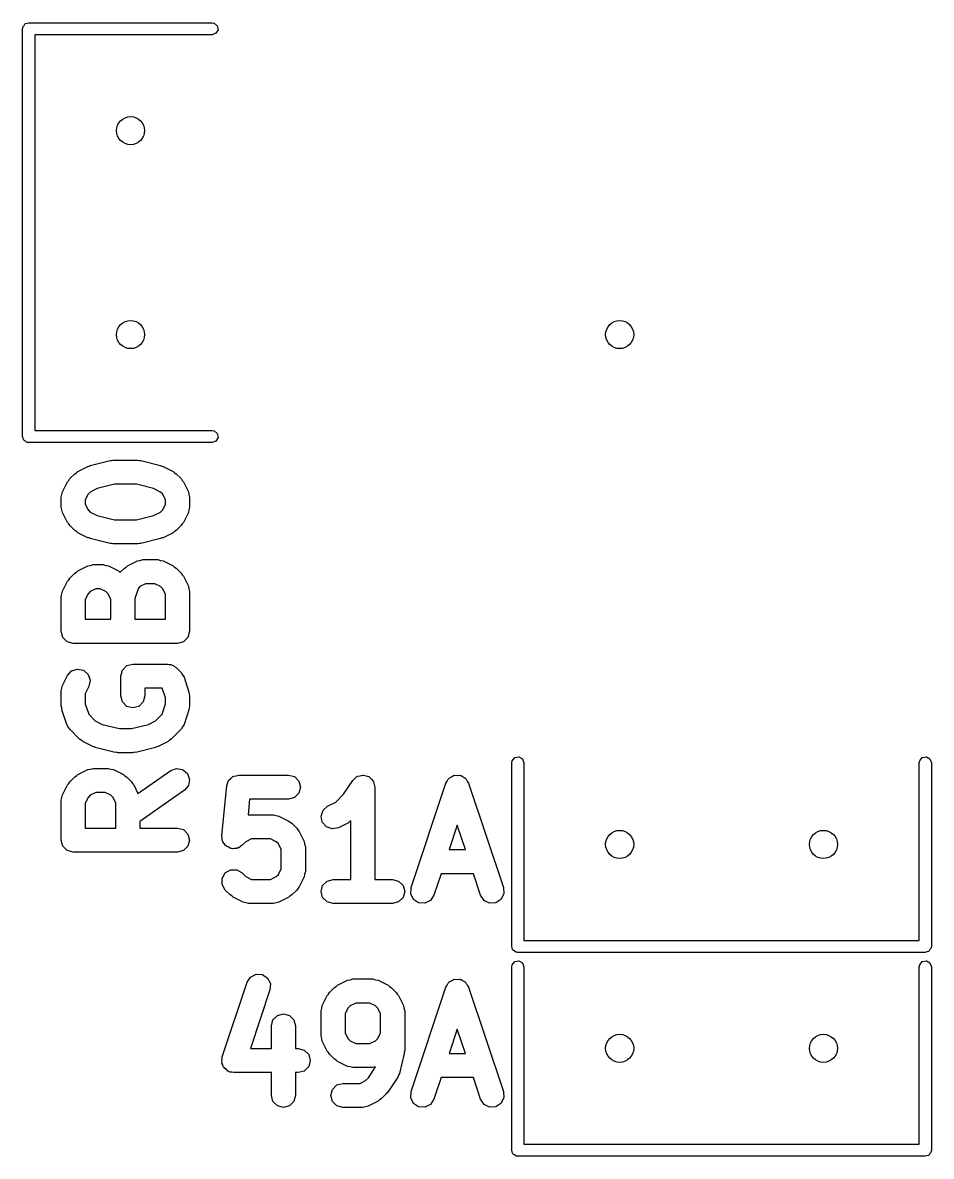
# Model space of a CAD drawing. Extents: x 6.24 to 8.54, y -5.54 to -4.04.
# Drawn here: x 8.097 to 8.543, y -4.593 to -4.037 of the extents above; entities that cross this region are included whole.
import ezdxf

# ---------------------------------------------------------------- set-up
doc = ezdxf.new("R2010")
doc.units = 0
doc.header["$MEASUREMENT"] = 0
doc.layers.add('BLACK', color=7, linetype='CONTINUOUS')

msp = doc.modelspace()

# ---------------------------------------------------------------- linework, layer by layer
at = {"layer": 'BLACK', "linetype": 'CONTINUOUS'}
for p, q in [((8.09705, -4.04), (8.09711, -4.03962)), ((8.09705, -4.24), (8.09705, -4.04)), ((8.09709, -4.03949), (8.09716, -4.03937)), ((8.09711, -4.03962), (8.09709, -4.03949)), ((8.09716, -4.03937), (8.09723, -4.03899)), ((8.09723, -4.03899), (8.09772, -4.0384)), ((8.09772, -4.0384), (8.0981, -4.03774)), ((8.0981, -4.03774), (8.09835, -4.03765)), ((8.09835, -4.03765), (8.09852, -4.03744)), ((8.09852, -4.03744), (8.09928, -4.03731)), ((8.09928, -4.03731), (8.1, -4.03705)), ((8.1, -4.03705), (8.19, -4.03705)), ((8.19, -4.03705), (8.19101, -4.03723)), ((8.19101, -4.03723), (8.19256, -4.03852)), ((8.19291, -4.04051), (8.1919, -4.04226)), ((8.19256, -4.03852), (8.19291, -4.04051)), ((8.19, -4.04295), (8.10295, -4.04295)), ((8.10295, -4.04295), (8.10295, -4.23705)), ((8.1919, -4.04226), (8.19, -4.04295)), ((8.09731, -4.24072), (8.09705, -4.24)), ((8.09744, -4.24148), (8.09731, -4.24072)), ((8.09765, -4.24165), (8.09744, -4.24148)), ((8.10295, -4.23705), (8.19, -4.23705)), ((8.19, -4.23705), (8.19101, -4.23723)), ((8.19101, -4.23723), (8.19256, -4.23852)), ((8.19291, -4.24051), (8.1919, -4.24226)), ((8.19256, -4.23852), (8.19291, -4.24051)), ((8.09774, -4.2419), (8.09765, -4.24165)), ((8.0984, -4.24228), (8.09774, -4.2419)), ((8.09899, -4.24277), (8.0984, -4.24228)), ((8.09937, -4.24284), (8.09899, -4.24277)), ((8.09949, -4.24291), (8.09937, -4.24284)), ((8.09962, -4.24289), (8.09949, -4.24291)), ((8.1, -4.24295), (8.09962, -4.24289)), ((8.19, -4.24295), (8.1, -4.24295)), ((8.1919, -4.24226), (8.19, -4.24295)), ((8.1302, -4.25423), (8.13995, -4.25179)), ((8.13995, -4.25179), (8.14068, -4.2518)), ((8.14068, -4.2518), (8.14138, -4.25161)), ((8.14138, -4.25161), (8.15357, -4.25161)), ((8.15357, -4.25161), (8.15427, -4.2518)), ((8.15427, -4.2518), (8.155, -4.25179)), ((8.155, -4.25179), (8.16475, -4.25423)), ((8.12258, -4.25822), (8.1234, -4.25774)), ((8.1234, -4.25774), (8.12412, -4.25711)), ((8.12412, -4.25711), (8.12899, -4.25467)), ((8.12899, -4.25467), (8.12963, -4.25454)), ((8.12963, -4.25454), (8.1302, -4.25423)), ((8.16475, -4.25423), (8.16532, -4.25454)), ((8.16532, -4.25454), (8.16596, -4.25467)), ((8.16596, -4.25467), (8.17083, -4.25711)), ((8.17083, -4.25711), (8.17154, -4.25774)), ((8.17154, -4.25774), (8.17236, -4.25822)), ((8.1166, -4.26706), (8.11904, -4.26219)), ((8.11904, -4.26219), (8.11967, -4.26148)), ((8.11967, -4.26148), (8.12014, -4.26065)), ((8.12014, -4.26065), (8.12258, -4.25822)), ((8.14211, -4.26342), (8.13369, -4.26553)), ((8.15284, -4.26342), (8.14211, -4.26342)), ((8.16125, -4.26553), (8.15284, -4.26342)), ((8.17236, -4.25822), (8.1748, -4.26065)), ((8.1748, -4.26065), (8.17528, -4.26148)), ((8.17528, -4.26148), (8.17591, -4.26219)), ((8.17591, -4.26219), (8.17835, -4.26706)), ((8.11598, -4.26971), (8.11633, -4.26839)), ((8.11633, -4.26839), (8.1166, -4.26706)), ((8.12917, -4.26833), (8.12779, -4.2711)), ((8.13025, -4.26725), (8.12917, -4.26833)), ((8.13369, -4.26553), (8.13025, -4.26725)), ((8.16469, -4.26725), (8.16125, -4.26553)), ((8.16577, -4.26833), (8.16469, -4.26725)), ((8.16716, -4.2711), (8.16577, -4.26833)), ((8.17835, -4.26706), (8.17862, -4.26839)), ((8.17862, -4.26839), (8.17897, -4.26971)), ((8.11598, -4.27458), (8.11598, -4.26971)), ((8.11633, -4.27589), (8.11598, -4.27458)), ((8.12779, -4.2711), (8.12779, -4.27319)), ((8.12779, -4.27319), (8.12917, -4.27596)), ((8.16577, -4.27596), (8.16716, -4.27319)), ((8.16716, -4.27319), (8.16716, -4.2711)), ((8.17897, -4.27458), (8.17862, -4.27589)), ((8.17897, -4.26971), (8.17897, -4.27458)), ((8.1166, -4.27722), (8.11633, -4.27589)), ((8.11904, -4.28209), (8.1166, -4.27722)), ((8.12917, -4.27596), (8.13025, -4.27704)), ((8.13025, -4.27704), (8.13369, -4.27876)), ((8.13369, -4.27876), (8.14211, -4.28086)), ((8.15284, -4.28086), (8.16125, -4.27876)), ((8.16125, -4.27876), (8.16469, -4.27704)), ((8.16469, -4.27704), (8.16577, -4.27596)), ((8.17835, -4.27722), (8.17591, -4.28209)), ((8.17862, -4.27589), (8.17835, -4.27722)), ((8.11967, -4.28281), (8.11904, -4.28209)), ((8.12014, -4.28363), (8.11967, -4.28281)), ((8.12258, -4.28607), (8.12014, -4.28363)), ((8.14211, -4.28086), (8.15284, -4.28086)), ((8.1748, -4.28363), (8.17236, -4.28607)), ((8.17528, -4.28281), (8.1748, -4.28363)), ((8.17591, -4.28209), (8.17528, -4.28281)), ((8.1234, -4.28654), (8.12258, -4.28607)), ((8.12412, -4.28717), (8.1234, -4.28654)), ((8.12899, -4.28961), (8.12412, -4.28717)), ((8.12963, -4.28974), (8.12899, -4.28961)), ((8.1302, -4.29006), (8.12963, -4.28974)), ((8.13995, -4.29249), (8.1302, -4.29006)), ((8.16475, -4.29006), (8.155, -4.29249)), ((8.16532, -4.28974), (8.16475, -4.29006)), ((8.16596, -4.28961), (8.16532, -4.28974)), ((8.17083, -4.28717), (8.16596, -4.28961)), ((8.17154, -4.28654), (8.17083, -4.28717)), ((8.17236, -4.28607), (8.17154, -4.28654)), ((8.14068, -4.29248), (8.13995, -4.29249)), ((8.14138, -4.29267), (8.14068, -4.29248)), ((8.15357, -4.29267), (8.14138, -4.29267)), ((8.15427, -4.29248), (8.15357, -4.29267)), ((8.155, -4.29249), (8.15427, -4.29248)), ((8.14849, -4.30342), (8.15336, -4.30098)), ((8.15336, -4.30098), (8.15469, -4.30071)), ((8.15469, -4.30071), (8.156, -4.30036)), ((8.156, -4.30036), (8.16331, -4.30036)), ((8.16331, -4.30036), (8.16463, -4.30071)), ((8.16463, -4.30071), (8.16596, -4.30098)), ((8.16596, -4.30098), (8.17083, -4.30342)), ((8.12014, -4.3094), (8.12258, -4.30696)), ((8.12258, -4.30696), (8.1234, -4.30649)), ((8.1234, -4.30649), (8.12412, -4.30586)), ((8.12412, -4.30586), (8.12899, -4.30342)), ((8.12899, -4.30342), (8.13032, -4.30315)), ((8.13032, -4.30315), (8.13163, -4.30279)), ((8.13163, -4.30279), (8.13651, -4.30279)), ((8.13651, -4.30279), (8.13782, -4.30315)), ((8.13782, -4.30315), (8.13915, -4.30342)), ((8.13915, -4.30342), (8.14402, -4.30586)), ((8.14402, -4.30586), (8.14473, -4.30649)), ((8.14473, -4.30649), (8.1449, -4.30658)), ((8.1449, -4.30658), (8.14695, -4.30452)), ((8.14695, -4.30452), (8.14778, -4.30405)), ((8.14778, -4.30405), (8.14849, -4.30342)), ((8.17083, -4.30342), (8.17154, -4.30405)), ((8.17154, -4.30405), (8.17236, -4.30452)), ((8.17236, -4.30452), (8.1748, -4.30696)), ((8.1748, -4.30696), (8.17528, -4.30779)), ((8.17528, -4.30779), (8.17591, -4.3085)), ((8.1166, -4.31581), (8.11904, -4.31093)), ((8.11904, -4.31093), (8.11967, -4.31022)), ((8.11967, -4.31022), (8.12014, -4.3094)), ((8.15463, -4.31355), (8.15385, -4.31433)), ((8.1574, -4.31217), (8.15463, -4.31355)), ((8.16192, -4.31217), (8.1574, -4.31217)), ((8.16469, -4.31355), (8.16192, -4.31217)), ((8.16577, -4.31464), (8.16469, -4.31355)), ((8.17591, -4.3085), (8.17835, -4.31337)), ((8.17835, -4.31337), (8.17862, -4.3147)), ((8.11598, -4.31845), (8.11633, -4.31714)), ((8.11598, -4.33551), (8.11598, -4.31845)), ((8.11633, -4.31714), (8.1166, -4.31581)), ((8.12917, -4.31707), (8.12779, -4.31984)), ((8.13025, -4.31599), (8.12917, -4.31707)), ((8.13302, -4.31461), (8.13025, -4.31599)), ((8.13511, -4.31461), (8.13302, -4.31461)), ((8.13788, -4.31599), (8.13511, -4.31461)), ((8.13896, -4.31707), (8.13788, -4.31599)), ((8.14035, -4.31984), (8.13896, -4.31707)), ((8.15385, -4.31433), (8.15216, -4.31941)), ((8.16716, -4.31741), (8.16577, -4.31464)), ((8.16716, -4.3296), (8.16716, -4.31741)), ((8.17862, -4.3147), (8.17897, -4.31601)), ((8.17897, -4.31601), (8.17897, -4.33551)), ((8.12779, -4.31984), (8.12779, -4.3296)), ((8.14035, -4.3296), (8.14035, -4.31984)), ((8.15216, -4.31941), (8.15216, -4.3296)), ((8.12779, -4.3296), (8.14035, -4.3296)), ((8.15216, -4.3296), (8.16716, -4.3296)), ((8.11677, -4.33846), (8.11598, -4.33551)), ((8.11598, -4.33551), (8.11598, -4.33551)), ((8.17897, -4.33551), (8.17818, -4.33846)), ((8.11893, -4.34062), (8.11677, -4.33846)), ((8.12188, -4.34141), (8.11893, -4.34062)), ((8.14625, -4.34141), (8.12188, -4.34141)), ((8.17306, -4.34141), (8.14625, -4.34141)), ((8.17602, -4.34062), (8.17306, -4.34141)), ((8.17818, -4.33846), (8.17602, -4.34062)), ((8.14601, -4.35449), (8.14818, -4.35233)), ((8.14818, -4.35233), (8.15113, -4.35154)), ((8.15113, -4.35154), (8.16819, -4.35154)), ((8.16819, -4.35154), (8.16894, -4.35174)), ((8.16894, -4.35174), (8.16972, -4.35174)), ((8.16972, -4.35174), (8.17039, -4.35213)), ((8.17039, -4.35213), (8.17114, -4.35233)), ((8.17114, -4.35233), (8.17169, -4.35288)), ((8.1166, -4.36211), (8.11904, -4.35724)), ((8.11904, -4.35724), (8.12107, -4.35495)), ((8.12107, -4.35495), (8.12397, -4.35399)), ((8.12397, -4.35399), (8.12696, -4.3546)), ((8.12696, -4.3546), (8.12925, -4.35663)), ((8.12925, -4.35663), (8.13021, -4.35953)), ((8.14522, -4.35744), (8.14601, -4.35449)), ((8.14522, -4.36719), (8.14522, -4.35744)), ((8.17169, -4.35288), (8.17236, -4.35327)), ((8.17236, -4.35327), (8.1748, -4.35571)), ((8.1748, -4.35571), (8.17548, -4.35688)), ((8.17548, -4.35688), (8.17623, -4.35801)), ((8.17623, -4.35801), (8.17867, -4.36533)), ((8.11598, -4.36476), (8.11633, -4.36344)), ((8.11633, -4.36344), (8.1166, -4.36211)), ((8.1296, -4.36252), (8.12779, -4.36615)), ((8.13021, -4.35953), (8.1296, -4.36252)), ((8.16556, -4.36335), (8.15703, -4.36335)), ((8.15703, -4.36335), (8.15703, -4.36719)), ((8.16716, -4.36815), (8.16556, -4.36335)), ((8.11598, -4.37207), (8.11598, -4.36476)), ((8.12779, -4.36615), (8.12779, -4.37111)), ((8.14601, -4.37015), (8.14522, -4.36719)), ((8.15703, -4.36719), (8.15624, -4.37015)), ((8.16716, -4.37111), (8.16716, -4.36815)), ((8.17867, -4.36533), (8.17872, -4.36627)), ((8.17872, -4.36627), (8.17897, -4.36719)), ((8.17897, -4.36719), (8.17897, -4.37207)), ((8.11622, -4.37299), (8.11598, -4.37207)), ((8.11628, -4.37393), (8.11622, -4.37299)), ((8.11872, -4.38125), (8.11628, -4.37393)), ((8.12779, -4.37111), (8.12948, -4.37619)), ((8.14818, -4.37231), (8.14601, -4.37015)), ((8.15113, -4.3731), (8.14818, -4.37231)), ((8.15408, -4.37231), (8.15113, -4.3731)), ((8.15624, -4.37015), (8.15408, -4.37231)), ((8.16546, -4.37619), (8.16716, -4.37111)), ((8.17867, -4.37393), (8.17623, -4.38125)), ((8.17872, -4.37299), (8.17867, -4.37393)), ((8.17897, -4.37207), (8.17872, -4.37299)), ((8.12948, -4.37619), (8.13269, -4.3794)), ((8.13269, -4.3794), (8.13613, -4.38112)), ((8.15882, -4.38112), (8.16225, -4.3794)), ((8.16225, -4.3794), (8.16546, -4.37619)), ((8.11946, -4.38238), (8.11872, -4.38125)), ((8.12014, -4.38355), (8.11946, -4.38238)), ((8.12502, -4.38843), (8.12014, -4.38355)), ((8.13613, -4.38112), (8.14454, -4.38322)), ((8.14454, -4.38322), (8.1504, -4.38322)), ((8.1504, -4.38322), (8.15882, -4.38112)), ((8.1748, -4.38355), (8.16993, -4.38843)), ((8.17548, -4.38238), (8.1748, -4.38355)), ((8.17623, -4.38125), (8.17548, -4.38238)), ((8.12584, -4.3889), (8.12502, -4.38843)), ((8.12655, -4.38954), (8.12584, -4.3889)), ((8.13143, -4.39197), (8.12655, -4.38954)), ((8.16839, -4.38954), (8.16352, -4.39197)), ((8.1691, -4.3889), (8.16839, -4.38954)), ((8.16993, -4.38843), (8.1691, -4.3889)), ((8.13207, -4.3921), (8.13143, -4.39197)), ((8.13264, -4.39242), (8.13207, -4.3921)), ((8.14238, -4.39486), (8.13264, -4.39242)), ((8.14311, -4.39484), (8.14238, -4.39486)), ((8.14382, -4.39503), (8.14311, -4.39484)), ((8.15113, -4.39503), (8.14382, -4.39503)), ((8.15183, -4.39484), (8.15113, -4.39503)), ((8.15256, -4.39486), (8.15183, -4.39484)), ((8.16231, -4.39242), (8.15256, -4.39486)), ((8.16288, -4.3921), (8.16231, -4.39242)), ((8.16352, -4.39197), (8.16288, -4.3921)), ((8.33852, -4.39744), (8.34051, -4.39709)), ((8.34051, -4.39709), (8.34226, -4.3981)), ((8.53852, -4.39744), (8.54051, -4.39709)), ((8.54051, -4.39709), (8.54226, -4.3981)), ((8.13032, -4.40307), (8.13163, -4.40272)), ((8.13163, -4.40272), (8.13894, -4.40272)), ((8.13894, -4.40272), (8.14025, -4.40307)), ((8.33705, -4.4), (8.33723, -4.39899)), ((8.33705, -4.49), (8.33705, -4.4)), ((8.33723, -4.39899), (8.33852, -4.39744)), ((8.34226, -4.3981), (8.34295, -4.4)), ((8.34295, -4.4), (8.34295, -4.48705)), ((8.53705, -4.4), (8.53723, -4.39899)), ((8.53705, -4.48705), (8.53705, -4.4)), ((8.53723, -4.39899), (8.53852, -4.39744)), ((8.54226, -4.3981), (8.54295, -4.4)), ((8.54295, -4.4), (8.54295, -4.49)), ((8.12014, -4.40932), (8.12258, -4.40689)), ((8.12258, -4.40689), (8.1234, -4.40641)), ((8.1234, -4.40641), (8.12412, -4.40578)), ((8.12412, -4.40578), (8.12899, -4.40334)), ((8.12899, -4.40334), (8.13032, -4.40307)), ((8.14025, -4.40307), (8.14158, -4.40334)), ((8.14158, -4.40334), (8.14646, -4.40578)), ((8.14646, -4.40578), (8.14717, -4.40641)), ((8.14717, -4.40641), (8.14799, -4.40689)), ((8.14799, -4.40689), (8.15043, -4.40932)), ((8.15362, -4.41503), (8.16968, -4.40379)), ((8.16968, -4.40379), (8.17255, -4.40274)), ((8.17255, -4.40274), (8.17556, -4.40327)), ((8.17556, -4.40327), (8.1779, -4.40524)), ((8.1779, -4.40524), (8.17895, -4.40811)), ((8.17895, -4.40811), (8.17841, -4.41112)), ((8.19826, -4.40844), (8.19923, -4.40765)), ((8.19923, -4.40765), (8.20011, -4.40677)), ((8.20011, -4.40677), (8.2004, -4.40669)), ((8.2004, -4.40669), (8.20063, -4.4065)), ((8.20063, -4.4065), (8.20186, -4.4063)), ((8.20186, -4.4063), (8.20306, -4.40598)), ((8.20306, -4.40598), (8.22743, -4.40598)), ((8.22743, -4.40598), (8.23038, -4.40677)), ((8.23038, -4.40677), (8.23254, -4.40893)), ((8.25907, -4.40861), (8.26008, -4.40772)), ((8.26008, -4.40772), (8.26104, -4.40677)), ((8.26104, -4.40677), (8.26122, -4.40672)), ((8.26122, -4.40672), (8.26137, -4.40659)), ((8.26137, -4.40659), (8.26269, -4.40632)), ((8.26269, -4.40632), (8.26399, -4.40598)), ((8.26399, -4.40598), (8.26418, -4.40603)), ((8.26418, -4.40603), (8.26437, -4.40599)), ((8.26437, -4.40599), (8.26564, -4.40642)), ((8.26564, -4.40642), (8.26694, -4.40677)), ((8.26694, -4.40677), (8.26708, -4.40691)), ((8.26708, -4.40691), (8.26726, -4.40697)), ((8.26726, -4.40697), (8.26815, -4.40798)), ((8.26815, -4.40798), (8.2691, -4.40893)), ((8.30535, -4.40902), (8.30588, -4.40796)), ((8.30588, -4.40796), (8.30618, -4.40776)), ((8.30618, -4.40776), (8.30638, -4.40746)), ((8.30638, -4.40746), (8.30744, -4.40693)), ((8.30744, -4.40693), (8.30843, -4.40628)), ((8.30843, -4.40628), (8.30879, -4.40626)), ((8.30879, -4.40626), (8.30911, -4.4061)), ((8.30911, -4.4061), (8.31029, -4.40617)), ((8.31029, -4.40617), (8.31148, -4.4061)), ((8.31148, -4.4061), (8.3118, -4.40626)), ((8.3118, -4.40626), (8.31216, -4.40628)), ((8.31216, -4.40628), (8.31315, -4.40693)), ((8.31315, -4.40693), (8.31421, -4.40746)), ((8.31421, -4.40746), (8.31441, -4.40776)), ((8.31441, -4.40776), (8.31471, -4.40796)), ((8.31471, -4.40796), (8.31524, -4.40902)), ((8.1166, -4.41573), (8.11904, -4.41086)), ((8.11904, -4.41086), (8.11967, -4.41015)), ((8.11967, -4.41015), (8.12014, -4.40932)), ((8.15043, -4.40932), (8.15091, -4.41015)), ((8.15091, -4.41015), (8.15154, -4.41086)), ((8.15154, -4.41086), (8.15362, -4.41503)), ((8.17645, -4.41346), (8.1546, -4.42876)), ((8.17841, -4.41112), (8.17645, -4.41346)), ((8.19474, -4.43567), (8.19718, -4.41129)), ((8.19718, -4.41129), (8.19762, -4.41013)), ((8.19762, -4.41013), (8.19794, -4.40893)), ((8.19794, -4.40893), (8.19816, -4.40872)), ((8.19816, -4.40872), (8.19826, -4.40844)), ((8.23254, -4.40893), (8.23334, -4.41188)), ((8.23334, -4.41188), (8.23254, -4.41483)), ((8.25452, -4.41543), (8.25907, -4.40861)), ((8.2691, -4.40893), (8.26915, -4.40912)), ((8.26915, -4.40912), (8.26928, -4.40926)), ((8.26928, -4.40926), (8.26955, -4.41058)), ((8.26955, -4.41058), (8.26989, -4.41188)), ((8.26989, -4.41188), (8.26989, -4.45716)), ((8.28763, -4.4612), (8.30469, -4.41001)), ((8.30469, -4.41001), (8.30535, -4.40902)), ((8.31524, -4.40902), (8.3159, -4.41001)), ((8.3159, -4.41001), (8.33296, -4.4612)), ((8.11598, -4.41837), (8.11633, -4.41706)), ((8.11598, -4.43787), (8.11598, -4.41837)), ((8.11633, -4.41706), (8.1166, -4.41573)), ((8.12917, -4.417), (8.12779, -4.41977)), ((8.13025, -4.41592), (8.12917, -4.417)), ((8.13302, -4.41453), (8.13025, -4.41592)), ((8.13755, -4.41453), (8.13302, -4.41453)), ((8.14032, -4.41592), (8.13755, -4.41453)), ((8.1414, -4.417), (8.14032, -4.41592)), ((8.14279, -4.41977), (8.1414, -4.417)), ((8.2084, -4.41779), (8.20763, -4.42556)), ((8.22743, -4.41779), (8.2084, -4.41779)), ((8.23038, -4.417), (8.22743, -4.41779)), ((8.23254, -4.41483), (8.23038, -4.417)), ((8.24672, -4.42122), (8.25074, -4.41921)), ((8.25074, -4.41921), (8.25452, -4.41543)), ((8.12779, -4.41977), (8.12779, -4.43197)), ((8.14279, -4.43197), (8.14279, -4.41977)), ((8.24347, -4.42615), (8.24444, -4.42325)), ((8.24444, -4.42325), (8.24672, -4.42122)), ((8.1546, -4.42876), (8.1546, -4.43197)), ((8.20763, -4.42556), (8.20793, -4.42547)), ((8.20793, -4.42547), (8.22012, -4.42547)), ((8.22012, -4.42547), (8.22143, -4.42583)), ((8.22143, -4.42583), (8.22276, -4.4261)), ((8.22276, -4.4261), (8.22763, -4.42853)), ((8.22763, -4.42853), (8.22835, -4.42917)), ((8.22835, -4.42917), (8.22917, -4.42964)), ((8.22917, -4.42964), (8.23161, -4.43208)), ((8.24408, -4.42915), (8.24347, -4.42615)), ((8.24611, -4.43143), (8.24408, -4.42915)), ((8.25688, -4.42935), (8.25201, -4.43179)), ((8.25759, -4.42872), (8.25688, -4.42935)), ((8.25808, -4.42844), (8.25759, -4.42872)), ((8.25808, -4.45716), (8.25808, -4.42844)), ((8.12779, -4.43197), (8.14279, -4.43197)), ((8.1546, -4.43197), (8.17306, -4.43197)), ((8.17306, -4.43197), (8.17602, -4.43276)), ((8.17602, -4.43276), (8.17818, -4.43492)), ((8.17818, -4.43492), (8.17897, -4.43787)), ((8.19492, -4.43672), (8.19474, -4.43567)), ((8.23161, -4.43208), (8.23208, -4.4329)), ((8.23208, -4.4329), (8.23271, -4.43361)), ((8.23271, -4.43361), (8.23515, -4.43849)), ((8.24901, -4.4324), (8.24611, -4.43143)), ((8.25201, -4.43179), (8.24901, -4.4324)), ((8.31029, -4.43056), (8.3063, -4.44253)), ((8.31429, -4.44253), (8.31029, -4.43056)), ((8.11677, -4.44082), (8.11598, -4.43787)), ((8.11893, -4.44299), (8.11677, -4.44082)), ((8.17818, -4.44082), (8.17602, -4.44299)), ((8.17897, -4.43787), (8.17818, -4.44082)), ((8.19492, -4.43778), (8.19492, -4.43672)), ((8.19516, -4.4382), (8.19492, -4.43778)), ((8.19524, -4.43868), (8.19516, -4.4382)), ((8.19591, -4.43951), (8.19524, -4.43868)), ((8.19645, -4.44043), (8.19591, -4.43951)), ((8.19687, -4.44067), (8.19645, -4.44043)), ((8.19717, -4.44105), (8.19687, -4.44067)), ((8.19817, -4.44143), (8.19717, -4.44105)), ((8.19909, -4.44196), (8.19817, -4.44143)), ((8.20305, -4.44164), (8.20257, -4.44172)), ((8.20387, -4.44096), (8.20305, -4.44164)), ((8.2048, -4.44043), (8.20387, -4.44096)), ((8.20656, -4.43867), (8.2048, -4.44043)), ((8.20933, -4.43729), (8.20656, -4.43867)), ((8.21872, -4.43729), (8.20933, -4.43729)), ((8.22149, -4.43867), (8.21872, -4.43729)), ((8.22258, -4.43975), (8.22149, -4.43867)), ((8.22396, -4.44252), (8.22258, -4.43975)), ((8.23515, -4.43849), (8.23542, -4.43982)), ((8.23542, -4.43982), (8.23577, -4.44113)), ((8.23577, -4.44113), (8.23577, -4.45331)), ((8.12188, -4.44378), (8.11893, -4.44299)), ((8.14869, -4.44378), (8.12188, -4.44378)), ((8.17306, -4.44378), (8.14869, -4.44378)), ((8.17602, -4.44299), (8.17306, -4.44378)), ((8.19958, -4.44196), (8.19909, -4.44196)), ((8.20003, -4.44213), (8.19958, -4.44196)), ((8.20108, -4.44196), (8.20003, -4.44213)), ((8.20215, -4.44196), (8.20108, -4.44196)), ((8.20257, -4.44172), (8.20215, -4.44196)), ((8.22396, -4.45192), (8.22396, -4.44252)), ((8.3063, -4.44253), (8.31429, -4.44253)), ((8.19645, -4.45401), (8.19909, -4.45248)), ((8.19909, -4.45248), (8.20215, -4.45248)), ((8.20215, -4.45248), (8.2048, -4.45401)), ((8.22258, -4.45469), (8.22396, -4.45192)), ((8.19492, -4.45666), (8.19645, -4.45401)), ((8.19492, -4.45972), (8.19492, -4.45666)), ((8.2048, -4.45401), (8.20656, -4.45577)), ((8.20656, -4.45577), (8.20933, -4.45716)), ((8.20933, -4.45716), (8.21872, -4.45716)), ((8.21872, -4.45716), (8.22149, -4.45577)), ((8.22149, -4.45577), (8.22258, -4.45469)), ((8.23515, -4.45596), (8.23271, -4.46083)), ((8.23542, -4.45463), (8.23515, -4.45596)), ((8.23577, -4.45331), (8.23542, -4.45463)), ((8.24425, -4.46011), (8.24641, -4.45795)), ((8.24641, -4.45795), (8.24936, -4.45716)), ((8.24936, -4.45716), (8.25808, -4.45716)), ((8.26989, -4.45716), (8.27861, -4.45716)), ((8.27861, -4.45716), (8.28156, -4.45795)), ((8.28156, -4.45795), (8.28373, -4.46011)), ((8.30237, -4.45435), (8.29884, -4.46493)), ((8.31822, -4.45435), (8.30237, -4.45435)), ((8.32175, -4.46493), (8.31822, -4.45435)), ((8.19645, -4.46236), (8.19492, -4.45972)), ((8.19888, -4.4648), (8.19645, -4.46236)), ((8.23161, -4.46236), (8.22917, -4.4648)), ((8.23208, -4.46154), (8.23161, -4.46236)), ((8.23271, -4.46083), (8.23208, -4.46154)), ((8.24346, -4.46306), (8.24425, -4.46011)), ((8.24425, -4.46602), (8.24346, -4.46306)), ((8.28373, -4.46011), (8.28452, -4.46306)), ((8.28452, -4.46306), (8.28373, -4.46602)), ((8.28745, -4.46425), (8.28763, -4.4612)), ((8.33296, -4.4612), (8.33314, -4.46425)), ((8.19971, -4.46528), (8.19888, -4.4648)), ((8.20042, -4.46591), (8.19971, -4.46528)), ((8.20529, -4.46835), (8.20042, -4.46591)), ((8.20662, -4.46862), (8.20529, -4.46835)), ((8.20793, -4.46897), (8.20662, -4.46862)), ((8.22012, -4.46897), (8.20793, -4.46897)), ((8.22143, -4.46862), (8.22012, -4.46897)), ((8.22276, -4.46835), (8.22143, -4.46862)), ((8.22763, -4.46591), (8.22276, -4.46835)), ((8.22835, -4.46528), (8.22763, -4.46591)), ((8.22917, -4.4648), (8.22835, -4.46528)), ((8.24641, -4.46818), (8.24425, -4.46602)), ((8.24936, -4.46897), (8.24641, -4.46818)), ((8.26399, -4.46897), (8.24936, -4.46897)), ((8.27861, -4.46897), (8.26399, -4.46897)), ((8.28156, -4.46818), (8.27861, -4.46897)), ((8.28373, -4.46602), (8.28156, -4.46818)), ((8.28882, -4.46698), (8.28745, -4.46425)), ((8.29137, -4.46867), (8.28882, -4.46698)), ((8.29442, -4.46885), (8.29137, -4.46867)), ((8.29715, -4.46748), (8.29442, -4.46885)), ((8.29884, -4.46493), (8.29715, -4.46748)), ((8.32344, -4.46748), (8.32175, -4.46493)), ((8.32617, -4.46885), (8.32344, -4.46748)), ((8.32922, -4.46867), (8.32617, -4.46885)), ((8.33177, -4.46698), (8.32922, -4.46867)), ((8.33314, -4.46425), (8.33177, -4.46698)), ((8.33731, -4.49072), (8.33705, -4.49)), ((8.33744, -4.49148), (8.33731, -4.49072)), ((8.33765, -4.49165), (8.33744, -4.49148)), ((8.33774, -4.4919), (8.33765, -4.49165)), ((8.34295, -4.48705), (8.53705, -4.48705)), ((8.54228, -4.4916), (8.5419, -4.49226)), ((8.54277, -4.49101), (8.54228, -4.4916)), ((8.54284, -4.49063), (8.54277, -4.49101)), ((8.54291, -4.49051), (8.54284, -4.49063)), ((8.54295, -4.49), (8.54289, -4.49038)), ((8.54289, -4.49038), (8.54291, -4.49051)), ((8.3384, -4.49228), (8.33774, -4.4919)), ((8.33899, -4.49277), (8.3384, -4.49228)), ((8.33852, -4.49744), (8.34051, -4.49709)), ((8.33937, -4.49284), (8.33899, -4.49277)), ((8.33949, -4.49291), (8.33937, -4.49284)), ((8.33962, -4.49289), (8.33949, -4.49291)), ((8.34, -4.49295), (8.33962, -4.49289)), ((8.54, -4.49295), (8.34, -4.49295)), ((8.34051, -4.49709), (8.34226, -4.4981)), ((8.53852, -4.49744), (8.54051, -4.49709)), ((8.54072, -4.49269), (8.54, -4.49295)), ((8.54051, -4.49709), (8.54226, -4.4981)), ((8.54148, -4.49256), (8.54072, -4.49269)), ((8.54165, -4.49235), (8.54148, -4.49256)), ((8.5419, -4.49226), (8.54165, -4.49235)), ((8.33705, -4.5), (8.33723, -4.49899)), ((8.33705, -4.59), (8.33705, -4.5)), ((8.33723, -4.49899), (8.33852, -4.49744)), ((8.34226, -4.4981), (8.34295, -4.5)), ((8.34295, -4.5), (8.34295, -4.58705)), ((8.53705, -4.5), (8.53723, -4.49899)), ((8.53705, -4.58705), (8.53705, -4.5)), ((8.53723, -4.49899), (8.53852, -4.49744)), ((8.54226, -4.4981), (8.54295, -4.5)), ((8.54295, -4.5), (8.54295, -4.59)), ((8.19502, -4.54414), (8.2072, -4.50758)), ((8.2072, -4.50758), (8.20889, -4.50503)), ((8.20889, -4.50503), (8.21162, -4.50366)), ((8.21162, -4.50366), (8.21467, -4.50384)), ((8.21467, -4.50384), (8.21723, -4.50553)), ((8.21723, -4.50553), (8.21859, -4.50826)), ((8.21859, -4.50826), (8.21841, -4.51131)), ((8.2516, -4.50904), (8.25647, -4.5066)), ((8.25647, -4.5066), (8.2578, -4.50633)), ((8.2578, -4.50633), (8.25911, -4.50598)), ((8.25911, -4.50598), (8.26886, -4.50598)), ((8.26886, -4.50598), (8.27017, -4.50633)), ((8.27017, -4.50633), (8.2715, -4.5066)), ((8.2715, -4.5066), (8.27638, -4.50904)), ((8.30535, -4.50902), (8.30588, -4.50796)), ((8.30588, -4.50796), (8.30618, -4.50776)), ((8.30618, -4.50776), (8.30638, -4.50746)), ((8.30638, -4.50746), (8.30744, -4.50693)), ((8.30744, -4.50693), (8.30843, -4.50628)), ((8.30843, -4.50628), (8.30879, -4.50626)), ((8.30879, -4.50626), (8.30911, -4.5061)), ((8.30911, -4.5061), (8.31029, -4.50617)), ((8.31029, -4.50617), (8.31148, -4.5061)), ((8.31148, -4.5061), (8.3118, -4.50626)), ((8.3118, -4.50626), (8.31216, -4.50628)), ((8.31216, -4.50628), (8.31315, -4.50693)), ((8.31315, -4.50693), (8.31421, -4.50746)), ((8.31421, -4.50746), (8.31441, -4.50777)), ((8.31441, -4.50777), (8.31471, -4.50796)), ((8.31471, -4.50796), (8.31524, -4.50902)), ((8.21841, -4.51131), (8.20881, -4.5401)), ((8.24652, -4.51412), (8.24715, -4.5134)), ((8.24715, -4.5134), (8.24763, -4.51258)), ((8.24763, -4.51258), (8.25006, -4.51014)), ((8.25006, -4.51014), (8.25089, -4.50967)), ((8.25089, -4.50967), (8.2516, -4.50904)), ((8.27638, -4.50904), (8.27709, -4.50967)), ((8.27709, -4.50967), (8.27791, -4.51014)), ((8.27791, -4.51014), (8.28035, -4.51258)), ((8.28035, -4.51258), (8.28083, -4.5134)), ((8.28083, -4.5134), (8.28146, -4.51412)), ((8.28763, -4.5612), (8.30469, -4.51001)), ((8.30469, -4.51001), (8.30535, -4.50902)), ((8.31524, -4.50902), (8.3159, -4.51001)), ((8.3159, -4.51001), (8.33296, -4.5612)), ((8.24381, -4.52032), (8.24408, -4.51899)), ((8.24408, -4.51899), (8.24652, -4.51412)), ((8.25774, -4.51917), (8.25666, -4.52025)), ((8.26051, -4.51779), (8.25774, -4.51917)), ((8.26747, -4.51779), (8.26051, -4.51779)), ((8.27024, -4.51917), (8.26747, -4.51779)), ((8.27132, -4.52025), (8.27024, -4.51917)), ((8.28146, -4.51412), (8.28389, -4.51899)), ((8.28389, -4.51899), (8.28417, -4.52032)), ((8.21988, -4.52599), (8.22204, -4.52383)), ((8.22204, -4.52383), (8.22499, -4.52304)), ((8.22499, -4.52304), (8.22795, -4.52383)), ((8.22795, -4.52383), (8.23011, -4.52599)), ((8.24346, -4.52163), (8.24381, -4.52032)), ((8.24346, -4.53382), (8.24346, -4.52163)), ((8.25666, -4.52025), (8.25527, -4.52302)), ((8.25527, -4.52302), (8.25527, -4.53242)), ((8.27271, -4.52302), (8.27132, -4.52025)), ((8.27271, -4.53242), (8.27271, -4.52302)), ((8.28417, -4.52032), (8.28452, -4.52163)), ((8.28452, -4.52163), (8.28452, -4.54113)), ((8.21909, -4.52894), (8.21988, -4.52599)), ((8.21909, -4.5401), (8.21909, -4.52894)), ((8.23011, -4.52599), (8.2309, -4.52894)), ((8.2309, -4.52894), (8.2309, -4.5401)), ((8.31029, -4.53056), (8.3063, -4.54253)), ((8.31429, -4.54253), (8.31029, -4.53056)), ((8.24381, -4.53513), (8.24346, -4.53382)), ((8.24408, -4.53646), (8.24381, -4.53513)), ((8.25527, -4.53242), (8.25666, -4.53519)), ((8.25666, -4.53519), (8.25774, -4.53627)), ((8.27024, -4.53627), (8.27132, -4.53519)), ((8.27132, -4.53519), (8.27271, -4.53242)), ((8.20881, -4.5401), (8.21909, -4.5401)), ((8.2309, -4.5401), (8.2323, -4.5401)), ((8.2323, -4.5401), (8.23526, -4.54089)), ((8.23526, -4.54089), (8.23742, -4.54305)), ((8.24652, -4.54133), (8.24408, -4.53646)), ((8.24715, -4.54204), (8.24652, -4.54133)), ((8.25774, -4.53627), (8.26051, -4.53766)), ((8.26051, -4.53766), (8.26747, -4.53766)), ((8.26747, -4.53766), (8.27024, -4.53627)), ((8.28452, -4.54113), (8.28433, -4.54183)), ((8.19472, -4.546), (8.19496, -4.54508)), ((8.19487, -4.54658), (8.19472, -4.546)), ((8.19484, -4.54719), (8.19487, -4.54658)), ((8.19526, -4.54804), (8.19484, -4.54719)), ((8.19496, -4.54508), (8.19502, -4.54414)), ((8.23742, -4.54305), (8.23821, -4.546)), ((8.23821, -4.546), (8.23742, -4.54896)), ((8.24763, -4.54287), (8.24715, -4.54204)), ((8.25006, -4.5453), (8.24763, -4.54287)), ((8.25089, -4.54578), (8.25006, -4.5453)), ((8.2516, -4.54641), (8.25089, -4.54578)), ((8.25647, -4.54885), (8.2516, -4.54641)), ((8.28434, -4.54256), (8.2819, -4.55231)), ((8.28433, -4.54183), (8.28434, -4.54256)), ((8.3063, -4.54253), (8.31429, -4.54253)), ((8.19551, -4.54896), (8.19526, -4.54804)), ((8.19593, -4.54938), (8.19551, -4.54896)), ((8.1962, -4.54992), (8.19593, -4.54938)), ((8.197, -4.55044), (8.1962, -4.54992)), ((8.19767, -4.55112), (8.197, -4.55044)), ((8.19825, -4.55127), (8.19767, -4.55112)), ((8.19875, -4.55161), (8.19825, -4.55127)), ((8.1997, -4.55166), (8.19875, -4.55161)), ((8.20062, -4.55191), (8.1997, -4.55166)), ((8.21909, -4.55191), (8.20062, -4.55191)), ((8.21909, -4.56306), (8.21909, -4.55191)), ((8.2323, -4.55191), (8.2309, -4.55191)), ((8.2309, -4.55191), (8.2309, -4.56306)), ((8.23526, -4.55112), (8.2323, -4.55191)), ((8.23742, -4.54896), (8.23526, -4.55112)), ((8.2578, -4.54912), (8.25647, -4.54885)), ((8.25911, -4.54947), (8.2578, -4.54912)), ((8.26886, -4.54947), (8.25911, -4.54947)), ((8.26671, -4.55443), (8.27026, -4.5491)), ((8.27017, -4.54912), (8.26886, -4.54947)), ((8.27026, -4.5491), (8.27017, -4.54912)), ((8.2819, -4.55231), (8.28141, -4.55319)), ((8.24912, -4.56011), (8.25129, -4.55795)), ((8.25129, -4.55795), (8.25424, -4.55716)), ((8.25424, -4.55716), (8.26259, -4.55716)), ((8.26259, -4.55716), (8.26536, -4.55577)), ((8.26536, -4.55577), (8.26671, -4.55443)), ((8.28109, -4.55415), (8.27621, -4.56146)), ((8.28141, -4.55319), (8.28109, -4.55415)), ((8.30237, -4.55435), (8.29884, -4.56493)), ((8.31822, -4.55435), (8.30237, -4.55435)), ((8.32175, -4.56493), (8.31822, -4.55435)), ((8.21988, -4.56602), (8.21909, -4.56306)), ((8.2309, -4.56306), (8.23011, -4.56602)), ((8.24833, -4.56306), (8.24912, -4.56011)), ((8.24912, -4.56602), (8.24833, -4.56306)), ((8.27548, -4.56236), (8.27304, -4.5648)), ((8.27577, -4.56185), (8.27548, -4.56236)), ((8.27621, -4.56146), (8.27577, -4.56185)), ((8.28745, -4.56425), (8.28763, -4.5612)), ((8.33296, -4.5612), (8.33314, -4.56425)), ((8.22204, -4.56818), (8.21988, -4.56602)), ((8.22499, -4.56897), (8.22204, -4.56818)), ((8.22795, -4.56818), (8.22499, -4.56897)), ((8.23011, -4.56602), (8.22795, -4.56818)), ((8.25129, -4.56818), (8.24912, -4.56602)), ((8.25424, -4.56897), (8.25129, -4.56818)), ((8.26399, -4.56897), (8.25424, -4.56897)), ((8.2653, -4.56862), (8.26399, -4.56897)), ((8.26663, -4.56835), (8.2653, -4.56862)), ((8.2715, -4.56591), (8.26663, -4.56835)), ((8.27221, -4.56528), (8.2715, -4.56591)), ((8.27304, -4.5648), (8.27221, -4.56528)), ((8.28882, -4.56698), (8.28745, -4.56425)), ((8.29137, -4.56867), (8.28882, -4.56698)), ((8.29442, -4.56885), (8.29137, -4.56867)), ((8.29715, -4.56748), (8.29442, -4.56885)), ((8.29884, -4.56493), (8.29715, -4.56748)), ((8.32344, -4.56748), (8.32175, -4.56493)), ((8.32617, -4.56885), (8.32344, -4.56748)), ((8.32922, -4.56867), (8.32617, -4.56885)), ((8.33177, -4.56698), (8.32922, -4.56867)), ((8.33314, -4.56425), (8.33177, -4.56698)), ((8.33731, -4.59072), (8.33705, -4.59)), ((8.33744, -4.59148), (8.33731, -4.59072)), ((8.33765, -4.59165), (8.33744, -4.59148)), ((8.33774, -4.5919), (8.33765, -4.59165)), ((8.34295, -4.58705), (8.53705, -4.58705)), ((8.54228, -4.5916), (8.5419, -4.59226)), ((8.54277, -4.59101), (8.54228, -4.5916)), ((8.54284, -4.59063), (8.54277, -4.59101)), ((8.54291, -4.59051), (8.54284, -4.59063)), ((8.54295, -4.59), (8.54289, -4.59038)), ((8.54289, -4.59038), (8.54291, -4.59051)), ((8.3384, -4.59228), (8.33774, -4.5919)), ((8.33899, -4.59277), (8.3384, -4.59228)), ((8.33937, -4.59284), (8.33899, -4.59277)), ((8.33949, -4.59291), (8.33937, -4.59284)), ((8.33962, -4.59289), (8.33949, -4.59291)), ((8.34, -4.59295), (8.33962, -4.59289)), ((8.54, -4.59295), (8.34, -4.59295)), ((8.54072, -4.59269), (8.54, -4.59295)), ((8.54148, -4.59256), (8.54072, -4.59269)), ((8.54165, -4.59235), (8.54148, -4.59256)), ((8.5419, -4.59226), (8.54165, -4.59235))]:
    msp.add_line(p, q, dxfattribs=at)
at = {"layer": 'BLACK'}
for centre in [(8.15, -4.09), (8.15, -4.19), (8.39, -4.19), (8.39, -4.44), (8.49, -4.44), (8.39, -4.54), (8.49, -4.54)]:
    msp.add_circle(centre, 0.00689, dxfattribs=at)

doc.saveas('drawing.dxf')
